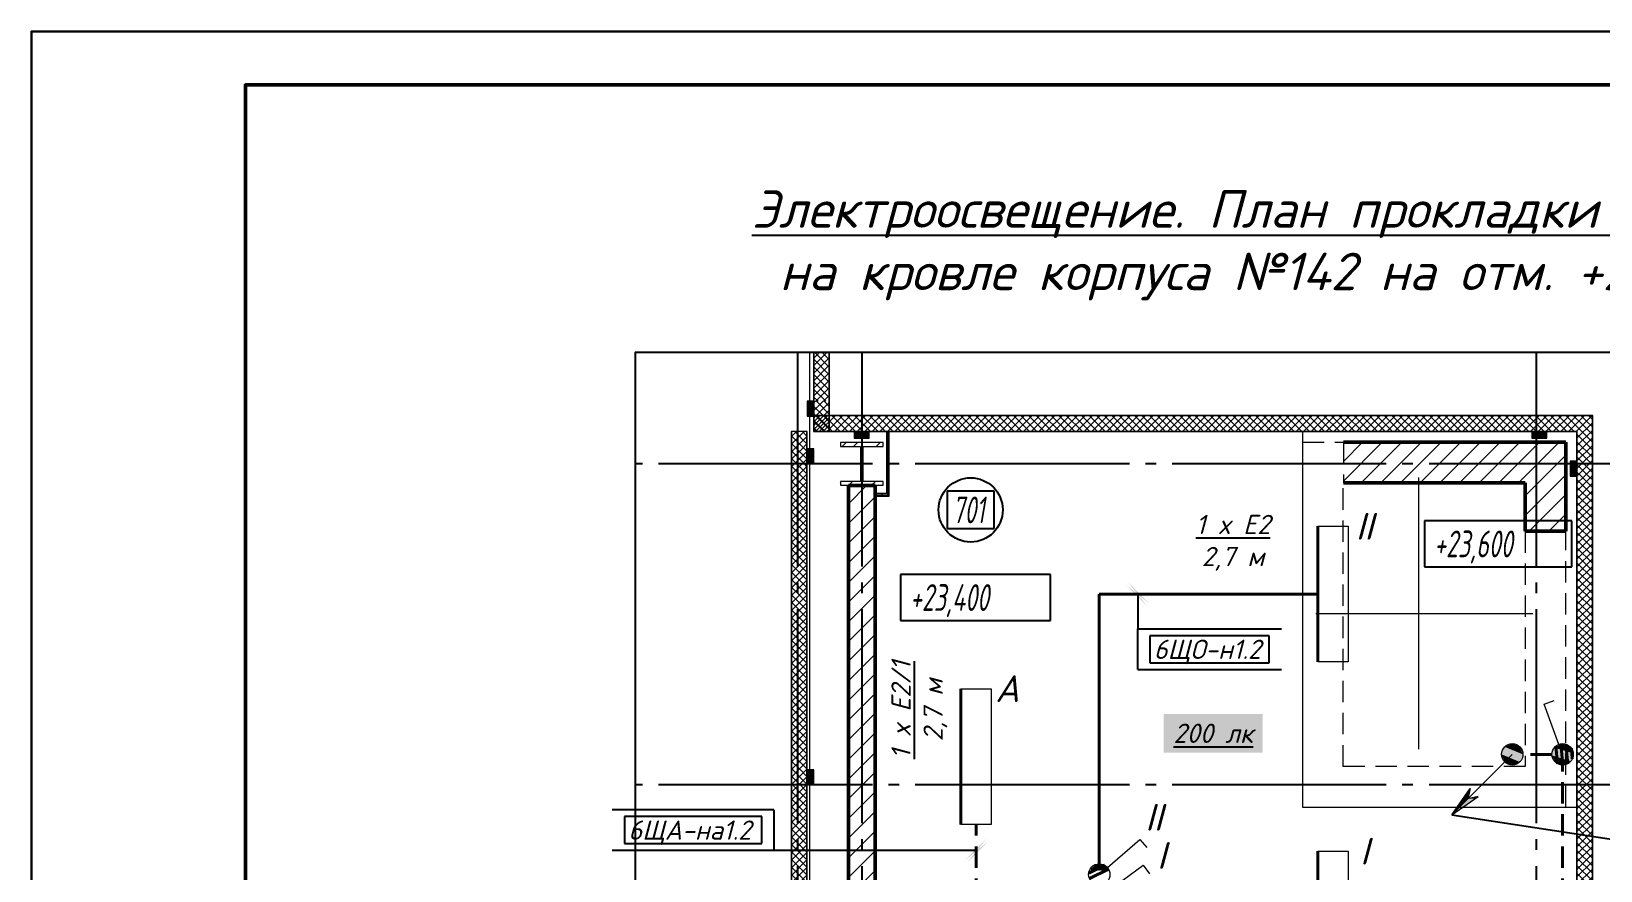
# Model space of a CAD drawing. Header units: millimetres. Extents: x 0 to 622, y 0 to 297.
# Drawn here: x 0 to 146.6, y 218.6 to 297 of the extents above; entities that cross this region are included whole.
import ezdxf

# ---------------------------------------------------------------- set-up
doc = ezdxf.new("R2010")
doc.units = ezdxf.units.MM
for name, pattern in [('JIS_02_2.0', [3, 2, -1]), ('ГОСТ 2.303 5', [24, 20, -1.5, 1, -1.5]), ('СПКБ-0000-000-АР#007$0$Achse', [2300, 0, -800, 1500, 0]), ('СПКБ-0000-000-АР#007$0$Ashe', [300, 200, -100])]:
    doc.linetypes.add(name, pattern=pattern)
for name, color, linetype in [('Viewport1ForCustomObjects_0', 7, 'Continuous'), ('Viewport2ForCustomObjects_0', 7, 'Continuous'), ('Номер помещения', 7, 'Continuous'), ('Рамка', 7, 'Continuous'), ('СПКБ-0000-000-АР#007$0$Колонны новые', 7, 'Continuous'), ('СПКБ-0000-000-АР#007$0$Стены', 7, 'Continuous'), ('СПКБ-0000-000-АР#007$0$Фахверк', 7, 'Continuous'), ('Строительные оси', 7, 'Continuous'), ('ЭО_АВАРИЙНОЕ ОСВЕЩЕНИЕ', 7, 'Continuous'), ('ЭО_РАБОЧЕЕ ОСВЕЩЕНИЕ', 7, 'Continuous'), ('ЭС', 7, 'Continuous')]:
    doc.layers.add(name, color=color, linetype=linetype)
for name, color, linetype, lineweight, true_color in [('СПКБ-0000-000-АР#007$0$0_Ном._пера__68', 7, 'Continuous', 20, 0xfd4435), ('СПКБ-0000-000-АР#007$0$Колонны новые_Ном._пера__108', 7, 'Continuous', 13, 0xfd8379), ('СПКБ-0000-000-АР#007$0$Линии_Ном._пера__58', 7, 'Continuous', 50, 0xdf0000), ('СПКБ-0000-000-АР#007$0$Стены_Ном._пера__58', 7, 'Continuous', 50, 0xdf0000), ('СПКБ-0000-000-АР#007$0$Стены_Ном._пера__68', 7, 'Continuous', 20, 0xfd4435), ('СПКБ-0000-000-АР#007$0$Фахверк_Ном._пера__102', 7, 'Continuous', 13, 0xcccccc)]:
    doc.layers.add(name, color=color, linetype=linetype, lineweight=lineweight, true_color=true_color)
for name, color, linetype, lineweight in [('СПКБ-0000-000-АР#007$0$Колонны новые_Ном._пера__20', 1, 'Continuous', 20), ('СПКБ-0000-000-АР#007$0$Лифты_Ном._пера__120', 7, 'Continuous', 13), ('СПКБ-0000-000-АР#007$0$Перекрытие_Ном._пера__1', 7, 'Continuous', 13), ('СПКБ-0000-000-АР#007$0$Стены_Ном._пера__1', 7, 'Continuous', 13), ('СПКБ-0000-000-АР#007$0$Стены_Ном._пера__20', 1, 'Continuous', 20), ('СПКБ-0000-000-АР#007$0$Фахверк_Ном._пера__1', 7, 'Continuous', 13)]:
    doc.layers.add(name, color=color, linetype=linetype, lineweight=lineweight)
doc.styles.add('1.8', font='isocpeui.ttf', dxfattribs={"height": 1.8})
doc.styles.add('2.5', font='isocpeui.ttf')
doc.styles.add('3.5', font='isocpeui.ttf', dxfattribs={"height": 3.5})
doc.styles.add('CustomTextStyle132', font='isocpeui.ttf', dxfattribs={"width": 0.987755, "height": 1.8})
doc.styles.add('CustomTextStyle144', font='isocpeui.ttf', dxfattribs={"width": 0.987755, "height": 1.8})
doc.styles.add('CustomTextStyle3', font='isocpeui.ttf', dxfattribs={"width": 0.637778, "height": 2.5})
doc.styles.add('CustomTextStyle6', font='isocpeui.ttf', dxfattribs={"width": 0.651774, "height": 2.5})
doc.styles.add('CustomTextStyle7', font='isocpeui.ttf', dxfattribs={"width": 0.651774, "height": 2.5})
pattern_1 = [(45, (0, 0), (-35.35534, 35.35534), []), (135, (0, 0), (35.35534, 35.35534), [])]
pattern_2 = [(45, (-147.30535, -33.1074), (-0.3535534, 0.3535534), []), (135, (-147.30535, -33.1074), (0.3535534, 0.3535534), [])]
pattern_3 = [(45, (0, 0), (-91.9239, 91.9239), [])]
pattern_4 = [(0, (0, 0), (0, 173.2051), [0, -100]), (0, (50, 86.6), (0, 173.2051), [0, -100])]

# ---------------------------------------------------------------- blocks, each defined once
blk = doc.blocks.new('СПКБ-0000-000-АР#007$0$Стена_3', base_point=(25023, 19188))
at = {"layer": 'СПКБ-0000-000-АР#007$0$Стены_Ном._пера__68', "linetype": 'Continuous', "lineweight": 20, "true_color": 0xfd4435}
for points in [[(25173, 19338), (17893, 19338), (17893, 19335), (25170, 19335)], [(17893, 19188), (25023, 19188), (25026, 19191), (17893, 19191)]]:
    blk.add_hatch(color=20, dxfattribs=at).paths.add_polyline_path(points)
h = blk.add_hatch(dxfattribs=at)
h.set_pattern_fill('СЕТКА_5X5_ДИАГОНАЛЬНАЯ', color=20, style=0, pattern_type=2)
h.set_pattern_definition(pattern_1)
h.paths.add_polyline_path([(17893, 19191), (25026, 19191), (25170, 19335), (17893, 19335)])
at = {"layer": 'СПКБ-0000-000-АР#007$0$Стены_Ном._пера__68', "color": 20, "linetype": 'Continuous', "lineweight": 20, "true_color": 0xfd4435}
for p, q in [((25170, 19335), (17893, 19335)), ((17893, 19191), (25026, 19191))]:
    blk.add_line(p, q, dxfattribs=at)
at = {"layer": 'СПКБ-0000-000-АР#007$0$Стены_Ном._пера__68', "color": 20, "linetype": 'Continuous', "lineweight": 20, "true_color": 0xfd4435, "flags": 128}
for points in [[(25173, 19338), (17893, 19338)], [(17893, 19338), (17893, 19188)], [(17893, 19188), (25023, 19188)]]:
    blk.add_lwpolyline(points, dxfattribs=at)
blk = doc.blocks.new('СПКБ-0000-000-АР#007$0$Стена_5', base_point=(25023, 3584))
at = {"layer": 'СПКБ-0000-000-АР#007$0$Стены_Ном._пера__68', "linetype": 'Continuous', "lineweight": 20, "true_color": 0xfd4435}
h = blk.add_hatch(dxfattribs=at)
h.set_pattern_fill('СЕТКА_5X5_ДИАГОНАЛЬНАЯ', color=20, style=0, pattern_type=2)
h.set_pattern_definition(pattern_1)
h.paths.add_polyline_path([(25026, 19191), (25026, 18911), (25170, 18911), (25170, 19335)])
for points in [[(25173, 18911), (25173, 19338), (25170, 19335), (25170, 18911)], [(25023, 19188), (25023, 18911), (25026, 18911), (25026, 19191)], [(25026, 18911), (25023, 18911), (25023, 18771), (25026, 18771)], [(25023, 18771), (25023, 12956), (25026, 12956), (25026, 18771)], [(25173, 18771), (25173, 18911), (25170, 18911), (25170, 18771)], [(25173, 12956), (25173, 18771), (25170, 18771), (25170, 12956)]]:
    blk.add_hatch(color=20, dxfattribs=at).paths.add_polyline_path(points)
h = blk.add_hatch(dxfattribs=at)
h.set_pattern_fill('СЕТКА_5X5_ДИАГОНАЛЬНАЯ', color=20, style=0, pattern_type=2)
h.set_pattern_definition(pattern_1)
h.paths.add_polyline_path([(25170, 18771), (25170, 18911), (25026, 18911), (25026, 18771)])
h = blk.add_hatch(dxfattribs=at)
h.set_pattern_fill('СЕТКА_5X5_ДИАГОНАЛЬНАЯ', color=20, style=0, pattern_type=2)
h.set_pattern_definition(pattern_1)
h.paths.add_polyline_path([(25026, 18771), (25026, 12956), (25170, 12956), (25170, 18771)])
at = {"layer": 'СПКБ-0000-000-АР#007$0$Стены_Ном._пера__68', "color": 20, "linetype": 'Continuous', "lineweight": 20, "true_color": 0xfd4435}
for p, q in [((25170, 18911), (25170, 19335)), ((25026, 19191), (25026, 18911)), ((25026, 18911), (25026, 18771)), ((25026, 18771), (25026, 12956)), ((25170, 18771), (25170, 18911)), ((25170, 12956), (25170, 18771))]:
    blk.add_line(p, q, dxfattribs=at)
at = {"layer": 'СПКБ-0000-000-АР#007$0$Стены_Ном._пера__68', "color": 20, "linetype": 'Continuous', "lineweight": 20, "true_color": 0xfd4435, "flags": 128}
for points in [[(25173, 12136), (25173, 19338)], [(25023, 19188), (25023, 18911)], [(25023, 18771), (25023, 12956)]]:
    blk.add_lwpolyline(points, dxfattribs=at)
blk = doc.blocks.new('СПКБ-0000-000-АР#007$0$Стена_7', base_point=(17684, 3584))
at = {"layer": 'СПКБ-0000-000-АР#007$0$Стены_Ном._пера__68', "linetype": 'Continuous', "lineweight": 20, "true_color": 0xfd4435}
for points in [[(17684, 19188), (17684, 19025), (17687, 19025), (17687, 19188)], [(17834, 19025), (17834, 19188), (17831, 19188), (17831, 19025)], [(17684, 19025), (17684, 18885), (17687, 18885), (17687, 19025)], [(17834, 18885), (17834, 19025), (17831, 19025), (17831, 18885)], [(17684, 18885), (17684, 16025), (17687, 16025), (17687, 18885)], [(17834, 16025), (17834, 18885), (17831, 18885), (17831, 16025)], [(17684, 16025), (17684, 15885), (17687, 15885), (17687, 16025)], [(17834, 15885), (17834, 16025), (17831, 16025), (17831, 15885)], [(17684, 15885), (17684, 12475), (17687, 12475), (17687, 15885)], [(17834, 12475), (17834, 15885), (17831, 15885), (17831, 12475)]]:
    blk.add_hatch(color=20, dxfattribs=at).paths.add_polyline_path(points)
h = blk.add_hatch(dxfattribs=at)
h.set_pattern_fill('СЕТКА_5X5_ДИАГОНАЛЬНАЯ', color=20, style=0, pattern_type=2)
h.set_pattern_definition(pattern_1)
h.paths.add_polyline_path([(17687, 19188), (17687, 19025), (17831, 19025), (17831, 19188)])
h = blk.add_hatch(dxfattribs=at)
h.set_pattern_fill('СЕТКА_5X5_ДИАГОНАЛЬНАЯ', color=20, style=0, pattern_type=2)
h.set_pattern_definition(pattern_1)
h.paths.add_polyline_path([(17831, 18885), (17831, 19025), (17687, 19025), (17687, 18885)])
h = blk.add_hatch(dxfattribs=at)
h.set_pattern_fill('СЕТКА_5X5_ДИАГОНАЛЬНАЯ', color=20, style=0, pattern_type=2)
h.set_pattern_definition(pattern_1)
h.paths.add_polyline_path([(17687, 18885), (17687, 16025), (17831, 16025), (17831, 18885)])
h = blk.add_hatch(dxfattribs=at)
h.set_pattern_fill('СЕТКА_5X5_ДИАГОНАЛЬНАЯ', color=20, style=0, pattern_type=2)
h.set_pattern_definition(pattern_1)
h.paths.add_polyline_path([(17831, 15885), (17831, 16025), (17687, 16025), (17687, 15885)])
h = blk.add_hatch(dxfattribs=at)
h.set_pattern_fill('СЕТКА_5X5_ДИАГОНАЛЬНАЯ', color=20, style=0, pattern_type=2)
h.set_pattern_definition(pattern_1)
h.paths.add_polyline_path([(17687, 15885), (17687, 12475), (17831, 12475), (17831, 15885)])
at = {"layer": 'СПКБ-0000-000-АР#007$0$Стены_Ном._пера__68', "color": 20, "linetype": 'Continuous', "lineweight": 20, "true_color": 0xfd4435}
for p, q in [((17687, 19188), (17687, 19025)), ((17831, 19025), (17831, 19188)), ((17687, 19025), (17687, 18885)), ((17831, 19025), (17831, 18885)), ((17831, 18885), (17831, 19025)), ((17687, 18885), (17687, 16025)), ((17831, 16025), (17831, 18885)), ((17687, 16025), (17687, 15885)), ((17831, 16025), (17831, 15885)), ((17831, 15885), (17831, 16025)), ((17687, 15885), (17687, 12475)), ((17831, 12475), (17831, 15885))]:
    blk.add_line(p, q, dxfattribs=at)
at = {"layer": 'СПКБ-0000-000-АР#007$0$Стены_Ном._пера__68', "color": 20, "linetype": 'Continuous', "lineweight": 20, "true_color": 0xfd4435, "flags": 128}
for points in [[(17834, 19188), (17684, 19188)], [(17684, 19188), (17684, 12335)], [(17834, 19025), (17834, 19188)], [(17834, 16025), (17834, 18885)], [(17834, 12475), (17834, 15885)]]:
    blk.add_lwpolyline(points, dxfattribs=at)
blk = doc.blocks.new('СПКБ-0000-000-АР#007$0$Стена_13', base_point=(24543, 18708))
at = {"layer": 'СПКБ-0000-000-АР#007$0$Стены_Ном._пера__20', "linetype": 'Continuous', "lineweight": 20}
h = blk.add_hatch(dxfattribs=at)
h.set_pattern_fill('КИРПИЧ_ОБЫКНОВЕННЫЙ', color=1, style=0, pattern_type=2)
h.set_pattern_definition(pattern_3)
h.paths.add_polyline_path([(22843, 18708), (24543, 18708), (24923, 19088), (22843, 19088)])
at = {"layer": 'СПКБ-0000-000-АР#007$0$Стены_Ном._пера__20', "color": 1, "linetype": 'СПКБ-0000-000-АР#007$0$Ashe', "lineweight": 20}
blk.add_line((22843, 19088), (22843, 18708), dxfattribs=at)
at = {"layer": 'СПКБ-0000-000-АР#007$0$Стены_Ном._пера__20', "color": 1, "linetype": 'СПКБ-0000-000-АР#007$0$Ashe', "lineweight": 20, "flags": 128}
blk.add_lwpolyline([(22463, 19088), (22843, 19088)], dxfattribs=at)
at = {"layer": 'СПКБ-0000-000-АР#007$0$Стены_Ном._пера__58', "color": 12, "linetype": 'Continuous', "lineweight": 50, "true_color": 0xdf0000, "flags": 128}
for points in [[(24923, 19088), (22843, 19088)], [(22843, 18708), (24543, 18708)]]:
    blk.add_lwpolyline(points, dxfattribs=at)
blk = doc.blocks.new('СПКБ-0000-000-АР#007$0$Стена_14', base_point=(22843, 18708))
at = {"layer": 'СПКБ-0000-000-АР#007$0$Стены_Ном._пера__20', "color": 1, "linetype": 'СПКБ-0000-000-АР#007$0$Ashe', "lineweight": 20, "flags": 128}
for points in [[(22463, 19088), (22463, 15678)], [(22843, 16058), (22843, 18708)]]:
    blk.add_lwpolyline(points, dxfattribs=at)
blk = doc.blocks.new('СПКБ-0000-000-АР#007$0$Стена_15', base_point=(22843, 16058))
at = {"layer": 'СПКБ-0000-000-АР#007$0$Стены_Ном._пера__20', "color": 1, "linetype": 'СПКБ-0000-000-АР#007$0$Ashe', "lineweight": 20, "flags": 128}
for points in [[(24543, 16058), (22843, 16058)], [(22463, 15678), (24923, 15678)]]:
    blk.add_lwpolyline(points, dxfattribs=at)
blk = doc.blocks.new('СПКБ-0000-000-АР#007$0$Стена_16', base_point=(24543, 16058))
at = {"layer": 'СПКБ-0000-000-АР#007$0$Стены_Ном._пера__20', "color": 1, "linetype": 'СПКБ-0000-000-АР#007$0$Ashe', "lineweight": 20, "flags": 128}
for points in [[(24543, 18256), (24543, 16058)], [(24923, 15678), (24923, 18256)]]:
    blk.add_lwpolyline(points, dxfattribs=at)
blk = doc.blocks.new('СПКБ-0000-000-АР#007$0$Стена_17', base_point=(18343, 18682))
at = {"layer": 'СПКБ-0000-000-АР#007$0$Стены_Ном._пера__20', "linetype": 'Continuous', "lineweight": 20}
h = blk.add_hatch(dxfattribs=at)
h.set_pattern_fill('КИРПИЧ_ОБЫКНОВЕННЫЙ', color=1, style=0, pattern_type=2)
h.set_pattern_definition(pattern_3)
h.paths.add_polyline_path([(18218, 12335), (18468, 12335), (18468, 18682), (18218, 18682)])
at = {"layer": 'СПКБ-0000-000-АР#007$0$Стены_Ном._пера__58', "color": 12, "linetype": 'Continuous', "lineweight": 50, "true_color": 0xdf0000, "flags": 128}
for points in [[(18218, 18682), (18218, 12335)], [(18468, 18682), (18218, 18682)], [(18468, 12335), (18468, 18682)]]:
    blk.add_lwpolyline(points, dxfattribs=at)
blk = doc.blocks.new('СПКБ-0000-000-АР#007$0$Стена_26', base_point=(24543, 18256))
at = {"layer": 'СПКБ-0000-000-АР#007$0$Стены_Ном._пера__20', "linetype": 'Continuous', "lineweight": 20}
h = blk.add_hatch(dxfattribs=at)
h.set_pattern_fill('КИРПИЧ_ОБЫКНОВЕННЫЙ', color=1, style=0, pattern_type=2)
h.set_pattern_definition(pattern_3)
h.paths.add_polyline_path([(24923, 18256), (24923, 19088), (24543, 18708), (24543, 18256)])
at = {"layer": 'СПКБ-0000-000-АР#007$0$Стены_Ном._пера__58', "color": 12, "linetype": 'Continuous', "lineweight": 50, "true_color": 0xdf0000, "flags": 128}
for points in [[(24923, 18256), (24923, 19088)], [(24543, 18708), (24543, 18256)]]:
    blk.add_lwpolyline(points, dxfattribs=at)
blk = doc.blocks.new('СПКБ-0000-000-АР#007$0$Стена_28', base_point=(18500, 19192))
at = {"layer": 'СПКБ-0000-000-АР#007$0$Стены_Ном._пера__20', "linetype": 'Continuous', "lineweight": 20}
h = blk.add_hatch(dxfattribs=at)
h.set_pattern_fill('ШТУКАТУРКА', color=1, style=0, pattern_type=2)
h.set_pattern_definition(pattern_4)
h.paths.add_polyline_path([(18575, 19192), (18575, 18609), (18588, 18596), (18588, 19192)])
h = blk.add_hatch(dxfattribs=at)
h.set_pattern_fill('ШТУКАТУРКА', color=1, style=0, pattern_type=2)
h.set_pattern_definition(pattern_4)
h.paths.add_polyline_path([(18600, 18584), (18600, 19192), (18588, 19192), (18588, 18596)])
at = {"layer": 'СПКБ-0000-000-АР#007$0$Стены_Ном._пера__1', "color": 7, "linetype": 'СПКБ-0000-000-АР#007$0$Achse', "lineweight": 13, "flags": 128}
blk.add_lwpolyline([(18500, 19192), (18500, 18684)], dxfattribs=at)
at = {"layer": 'СПКБ-0000-000-АР#007$0$Стены_Ном._пера__1', "color": 7, "linetype": 'Continuous', "lineweight": 13, "flags": 128}
blk.add_lwpolyline([(18500, 19192), (18575, 19192)], dxfattribs=at)
at = {"layer": 'СПКБ-0000-000-АР#007$0$Стены_Ном._пера__20', "color": 1, "linetype": 'Continuous', "lineweight": 20, "flags": 128}
for points in [[(18575, 19192), (18588, 19192)], [(18588, 19192), (18600, 19192)], [(18600, 18584), (18600, 19192)]]:
    blk.add_lwpolyline(points, dxfattribs=at)
at = {"layer": 'СПКБ-0000-000-АР#007$0$Стены_Ном._пера__68', "color": 20, "linetype": 'Continuous', "lineweight": 20, "true_color": 0xfd4435}
for p, q in [((18575, 19192), (18575, 18609)), ((18588, 18596), (18588, 19192))]:
    blk.add_line(p, q, dxfattribs=at)
blk = doc.blocks.new('СПКБ-0000-000-АР#007$0$Стена_29', base_point=(18468, 18684))
at = {"layer": 'СПКБ-0000-000-АР#007$0$Стены_Ном._пера__20', "linetype": 'Continuous', "lineweight": 20}
h = blk.add_hatch(dxfattribs=at)
h.set_pattern_fill('ШТУКАТУРКА', color=1, style=0, pattern_type=2)
h.set_pattern_definition(pattern_4)
h.paths.add_polyline_path([(18575, 18609), (18468, 18609), (18468, 18596), (18588, 18596)])
h = blk.add_hatch(dxfattribs=at)
h.set_pattern_fill('ШТУКАТУРКА', color=1, style=0, pattern_type=2)
h.set_pattern_definition(pattern_4)
h.paths.add_polyline_path([(18468, 18584), (18600, 18584), (18588, 18596), (18468, 18596)])
at = {"layer": 'СПКБ-0000-000-АР#007$0$Стены_Ном._пера__1', "color": 7, "linetype": 'СПКБ-0000-000-АР#007$0$Achse', "lineweight": 13, "flags": 128}
blk.add_lwpolyline([(18500, 18684), (18468, 18684)], dxfattribs=at)
at = {"layer": 'СПКБ-0000-000-АР#007$0$Стены_Ном._пера__1', "color": 7, "linetype": 'Continuous', "lineweight": 13, "flags": 128}
blk.add_lwpolyline([(18468, 18684), (18468, 18609)], dxfattribs=at)
at = {"layer": 'СПКБ-0000-000-АР#007$0$Стены_Ном._пера__20', "color": 1, "linetype": 'Continuous', "lineweight": 20, "flags": 128}
for points in [[(18468, 18609), (18468, 18596)], [(18468, 18596), (18468, 18584)], [(18468, 18584), (18600, 18584)]]:
    blk.add_lwpolyline(points, dxfattribs=at)
at = {"layer": 'СПКБ-0000-000-АР#007$0$Стены_Ном._пера__68', "color": 20, "linetype": 'Continuous', "lineweight": 20, "true_color": 0xfd4435}
for p, q in [((18575, 18609), (18468, 18609)), ((18468, 18596), (18588, 18596))]:
    blk.add_line(p, q, dxfattribs=at)
blk = doc.blocks.new('СПКБ-0000-000-АР#007$0$Колонна_1', base_point=(18343, 18886))
at = {"layer": 'СПКБ-0000-000-АР#007$0$Колонны новые_Ном._пера__108', "linetype": 'Continuous', "lineweight": 13, "true_color": 0xfd8379}
h = blk.add_hatch(dxfattribs=at)
h.set_pattern_fill('СТАЛЬ', color=11, style=0, pattern_type=2)
h.set_pattern_definition([(45, (0, 0), (-159.099, 159.099), []), (45, (-53.03, 53.03), (-159.099, 159.099), [])])
h.paths.add_polyline_path([(18143, 18686), (18543, 18686), (18543, 18722), (18355, 18722), (18355, 19049), (18543, 19049), (18543, 19086), (18143, 19086), (18143, 19049), (18331, 19049), (18331, 18722), (18143, 18722)])
at = {"layer": 'СПКБ-0000-000-АР#007$0$Колонны новые_Ном._пера__20', "color": 1, "linetype": 'Continuous', "lineweight": 20}
for p, q in [((18543, 19086), (18143, 19086)), ((18143, 19086), (18143, 19049)), ((18543, 19049), (18543, 19086)), ((18143, 19049), (18331, 19049)), ((18331, 19049), (18331, 18722)), ((18355, 18722), (18355, 19049)), ((18355, 19049), (18543, 19049)), ((18331, 18722), (18143, 18722)), ((18143, 18722), (18143, 18686)), ((18143, 18686), (18543, 18686)), ((18543, 18722), (18355, 18722)), ((18543, 18686), (18543, 18722))]:
    blk.add_line(p, q, dxfattribs=at)
blk = doc.blocks.new('СПКБ-0000-000-АР#007$0$Колонна_22', base_point=(24993, 18841))
at = {"layer": 'СПКБ-0000-000-АР#007$0$Фахверк_Ном._пера__102', "linetype": 'Continuous', "lineweight": 13, "true_color": 0xcccccc}
blk.add_hatch(color=254, dxfattribs=at).paths.add_polyline_path([(25023, 18771), (25023, 18911), (24963, 18911), (24963, 18771)])
at = {"layer": 'СПКБ-0000-000-АР#007$0$Фахверк_Ном._пера__1', "color": 7, "linetype": 'Continuous', "lineweight": 13, "flags": 128}
blk.add_lwpolyline([(25023, 18771), (25023, 18911), (24963, 18911), (24963, 18771)], close=True, dxfattribs=at)
blk = doc.blocks.new('СПКБ-0000-000-АР#007$0$Колонна_23', base_point=(24673, 19158))
at = {"layer": 'СПКБ-0000-000-АР#007$0$Фахверк_Ном._пера__102', "linetype": 'Continuous', "lineweight": 13, "true_color": 0xcccccc}
blk.add_hatch(color=254, dxfattribs=at).paths.add_polyline_path([(24743, 19188), (24603, 19188), (24603, 19128), (24743, 19128)])
at = {"layer": 'СПКБ-0000-000-АР#007$0$Фахверк_Ном._пера__1', "color": 7, "linetype": 'Continuous', "lineweight": 13, "flags": 128}
blk.add_lwpolyline([(24743, 19188), (24603, 19188), (24603, 19128), (24743, 19128)], close=True, dxfattribs=at)
blk = doc.blocks.new('СПКБ-0000-000-АР#007$0$Колонна_24', base_point=(18343, 19158))
at = {"layer": 'СПКБ-0000-000-АР#007$0$Фахверк_Ном._пера__102', "linetype": 'Continuous', "lineweight": 13, "true_color": 0xcccccc}
blk.add_hatch(color=254, dxfattribs=at).paths.add_polyline_path([(18413, 19188), (18273, 19188), (18273, 19128), (18413, 19128)])
at = {"layer": 'СПКБ-0000-000-АР#007$0$Фахверк_Ном._пера__1', "color": 7, "linetype": 'Continuous', "lineweight": 13, "flags": 128}
blk.add_lwpolyline([(18413, 19188), (18273, 19188), (18273, 19128), (18413, 19128)], close=True, dxfattribs=at)
blk = doc.blocks.new('СПКБ-0000-000-АР#007$0$Колонна_25', base_point=(17863, 19401))
at = {"layer": 'СПКБ-0000-000-АР#007$0$Фахверк_Ном._пера__102', "linetype": 'Continuous', "lineweight": 13, "true_color": 0xcccccc}
blk.add_hatch(color=254, dxfattribs=at).paths.add_polyline_path([(17893, 19331), (17893, 19471), (17833, 19471), (17833, 19331)])
at = {"layer": 'СПКБ-0000-000-АР#007$0$Фахверк_Ном._пера__1', "color": 7, "linetype": 'Continuous', "lineweight": 13, "flags": 128}
blk.add_lwpolyline([(17893, 19331), (17893, 19471), (17833, 19471), (17833, 19331)], close=True, dxfattribs=at)
blk = doc.blocks.new('СПКБ-0000-000-АР#007$0$Колонна_47', base_point=(17864, 15955))
at = {"layer": 'СПКБ-0000-000-АР#007$0$Фахверк_Ном._пера__102', "linetype": 'Continuous', "lineweight": 13, "true_color": 0xcccccc}
blk.add_hatch(color=254, dxfattribs=at).paths.add_polyline_path([(17894, 15885), (17894, 16025), (17834, 16025), (17834, 15885)])
at = {"layer": 'СПКБ-0000-000-АР#007$0$Фахверк_Ном._пера__1', "color": 7, "linetype": 'Continuous', "lineweight": 13, "flags": 128}
blk.add_lwpolyline([(17894, 15885), (17894, 16025), (17834, 16025), (17834, 15885)], close=True, dxfattribs=at)
blk = doc.blocks.new('СПКБ-0000-000-АР#007$0$Колонна_48', base_point=(17864, 18955))
at = {"layer": 'СПКБ-0000-000-АР#007$0$Фахверк_Ном._пера__102', "linetype": 'Continuous', "lineweight": 13, "true_color": 0xcccccc}
blk.add_hatch(color=254, dxfattribs=at).paths.add_polyline_path([(17894, 18885), (17894, 19025), (17834, 19025), (17834, 18885)])
at = {"layer": 'СПКБ-0000-000-АР#007$0$Фахверк_Ном._пера__1', "color": 7, "linetype": 'Continuous', "lineweight": 13, "flags": 128}
blk.add_lwpolyline([(17894, 18885), (17894, 19025), (17834, 19025), (17834, 18885)], close=True, dxfattribs=at)
blk = doc.blocks.new('*E278')
at = {"layer": 'СПКБ-0000-000-АР#007$0$Стены_Ном._пера__68', "linetype": 'Continuous', "lineweight": 20, "true_color": 0xfd4435}
for points in [[(31.651, 161.6), (31.626, 161.6), (31.626, 160.2), (31.651, 160.2)], [(33.121, 160.2), (33.121, 161.6), (33.091, 161.6), (33.091, 160.2)], [(31.621, 160.2), (31.621, 158.772), (31.651, 158.772), (31.651, 160.2)], [(33.121, 158.772), (33.121, 160.2), (33.091, 160.2), (33.091, 158.772)]]:
    blk.add_hatch(color=20, dxfattribs=at).paths.add_polyline_path(points)
h = blk.add_hatch(dxfattribs=at)
h.set_pattern_fill('СЕТКА_5X5_ДИАГОНАЛЬНАЯ', color=20, scale=0.01, style=0, pattern_type=2)
h.set_pattern_definition(pattern_2)
h.paths.add_polyline_path([(33.091, 160.2), (33.091, 161.6), (31.651, 161.6), (31.651, 160.2)])
h = blk.add_hatch(dxfattribs=at)
h.set_pattern_fill('СЕТКА_5X5_ДИАГОНАЛЬНАЯ', color=20, scale=0.01, style=0, pattern_type=2)
h.set_pattern_definition(pattern_2)
h.paths.add_polyline_path([(31.651, 160.2), (31.651, 158.772), (33.091, 158.772), (33.091, 160.2)])
at = {"layer": 'СПКБ-0000-000-АР#007$0$0_Ном._пера__68', "color": 20, "linetype": 'Continuous', "lineweight": 20, "true_color": 0xfd4435}
for p, q in [((77.311, 158.771), (77.311, 123.672)), ((77.311, 123.672), (102.922, 123.672))]:
    blk.add_line(p, q, dxfattribs=at)
at = {"layer": 'СПКБ-0000-000-АР#007$0$Линии_Ном._пера__58', "color": 12, "linetype": 'Continuous', "lineweight": 50, "true_color": 0xdf0000}
blk.add_line((98.122, 149.45), (101.922, 149.45), dxfattribs=at)
at = {"layer": 'СПКБ-0000-000-АР#007$0$Лифты_Ном._пера__120', "color": 7, "linetype": 'СПКБ-0000-000-АР#007$0$Ashe', "lineweight": 13}
for p, q in [((88.133, 154.477), (88.133, 129.077)), ((78.56, 141.777), (98.833, 141.777))]:
    blk.add_line(p, q, dxfattribs=at)
at = {"layer": 'СПКБ-0000-000-АР#007$0$Перекрытие_Ном._пера__1', "color": 7, "linetype": 'Continuous', "lineweight": 13, "flags": 128}
blk.add_lwpolyline([(31.241, 166.164), (31.241, 0.75)], dxfattribs=at)
at = {"layer": 'СПКБ-0000-000-АР#007$0$Стены_Ном._пера__68', "color": 20, "linetype": 'Continuous', "lineweight": 20, "true_color": 0xfd4435}
for p, q in [((31.651, 165.648), (32.167, 166.164)), ((31.651, 164.941), (32.874, 166.164)), ((31.651, 166.164), (31.651, 161.6)), ((33.091, 164.798), (31.725, 166.164)), ((33.091, 165.505), (32.432, 166.164)), ((33.091, 161.6), (33.091, 166.164)), ((31.651, 164.234), (33.091, 165.674)), ((33.091, 164.091), (31.651, 165.531)), ((31.651, 163.527), (33.091, 164.967)), ((33.091, 163.384), (31.651, 164.824)), ((31.651, 162.82), (33.091, 164.26)), ((33.091, 162.677), (31.651, 164.117)), ((31.651, 162.113), (33.091, 163.553)), ((33.091, 161.97), (31.651, 163.41)), ((31.846, 161.6), (33.091, 162.846)), ((32.754, 161.6), (31.651, 162.702)), ((32.047, 161.6), (31.651, 161.995)), ((31.651, 161.6), (31.651, 160.2)), ((32.553, 161.6), (33.091, 162.139)), ((33.091, 160.2), (33.091, 161.6)), ((31.651, 160.2), (31.651, 158.772)), ((33.091, 158.772), (33.091, 160.2))]:
    blk.add_line(p, q, dxfattribs=at)
at = {"layer": 'СПКБ-0000-000-АР#007$0$Стены_Ном._пера__68', "color": 20, "linetype": 'Continuous', "lineweight": 20, "true_color": 0xfd4435, "flags": 128}
for points in [[(31.621, 166.164), (31.621, 161.6)], [(33.121, 158.772), (33.121, 166.164)], [(31.621, 160.2), (31.621, 158.772)], [(31.621, 158.772), (33.121, 158.772)]]:
    blk.add_lwpolyline(points, dxfattribs=at)
at = {"layer": 'СПКБ-0000-000-АР#007$0$Стены_Ном._пера__68', "color": 20, "linetype": 'Continuous', "lineweight": 20, "true_color": 0xfd4435}
for points in [[(31.621, 166.164), (31.649, 166.164), (31.621, 161.6), (31.651, 161.6)], [(31.649, 166.164), (31.651, 166.164), (31.649, 166.164), (31.651, 161.6)], [(33.091, 166.164), (33.119, 166.164), (33.091, 161.6), (33.121, 161.6)], [(33.119, 166.164), (33.121, 166.164), (33.119, 166.164), (33.121, 161.6)]]:
    blk.add_solid(points, dxfattribs=at)
at = {"layer": 'СПКБ-0000-000-АР#007$0$Колонны новые', "color": 1, "lineweight": 20, "xscale": 0.01, "yscale": 0.01, "zscale": 0.01}
blk.add_blockref('СПКБ-0000-000-АР#007$0$Колонна_1', (36.126, 155.75), dxfattribs=at)
at = {"layer": 'СПКБ-0000-000-АР#007$0$Стены', "color": 20, "lineweight": 20, "true_color": 0xfd4435, "xscale": 0.01, "yscale": 0.01, "zscale": 0.01}
for name, p in [('СПКБ-0000-000-АР#007$0$Стена_3', (102.922, 158.772)), ('СПКБ-0000-000-АР#007$0$Стена_5', (102.922, 2.733)), ('СПКБ-0000-000-АР#007$0$Стена_7', (29.531, 2.733))]:
    blk.add_blockref(name, p, dxfattribs=at)
at = {"layer": 'СПКБ-0000-000-АР#007$0$Стены', "color": 12, "lineweight": 50, "true_color": 0xdf0000, "xscale": 0.01, "yscale": 0.01, "zscale": 0.01}
for name, p in [('СПКБ-0000-000-АР#007$0$Стена_28', (37.693, 158.817)), ('СПКБ-0000-000-АР#007$0$Стена_13', (98.122, 153.972)), ('СПКБ-0000-000-АР#007$0$Стена_14', (81.121, 153.972)), ('СПКБ-0000-000-АР#007$0$Стена_26', (98.122, 149.45)), ('СПКБ-0000-000-АР#007$0$Стена_17', (36.126, 153.716)), ('СПКБ-0000-000-АР#007$0$Стена_29', (37.376, 153.729)), ('СПКБ-0000-000-АР#007$0$Стена_16', (98.122, 127.472)), ('СПКБ-0000-000-АР#007$0$Стена_15', (81.121, 127.472))]:
    blk.add_blockref(name, p, dxfattribs=at)
at = {"layer": 'СПКБ-0000-000-АР#007$0$Фахверк', "color": 7, "lineweight": 13, "xscale": 0.01, "yscale": 0.01, "zscale": 0.01}
for name, p in [('СПКБ-0000-000-АР#007$0$Колонна_25', (31.326, 160.9)), ('СПКБ-0000-000-АР#007$0$Колонна_24', (36.126, 158.47)), ('СПКБ-0000-000-АР#007$0$Колонна_23', (99.426, 158.47)), ('СПКБ-0000-000-АР#007$0$Колонна_48', (31.331, 156.445)), ('СПКБ-0000-000-АР#007$0$Колонна_22', (102.626, 155.3)), ('СПКБ-0000-000-АР#007$0$Колонна_47', (31.331, 126.445))]:
    blk.add_blockref(name, p, dxfattribs=at)
blk = doc.blocks.new('*E279')
at = {"layer": 'Номер помещения', "color": 7, "linetype": 'Continuous', "true_color": 0xffffff}
for p, q in [((33.55, 152.45), (29.17, 152.45)), ((29.17, 152.45), (29.17, 148.95)), ((33.55, 148.95), (33.55, 152.45)), ((29.17, 148.95), (33.55, 148.95)), ((29.17, 148.95), (29.17, 148.95))]:
    blk.add_line(p, q, dxfattribs=at)
at = {"layer": 'Номер помещения', "color": 6, "linetype": 'Continuous'}
blk.add_circle((31.36, 150.7), 3, dxfattribs=at)
at = {"layer": 'Строительные оси', "color": 3, "linetype": 'ГОСТ 2.303 5', "lineweight": 25}
for p, q in [((15.19, 165.41), (15.19, 0)), ((21.19, 165.41), (21.19, 0)), ((84.19, 165.41), (84.19, 0)), ((118.19, 155), (0, 155)), ((118.19, 125), (0, 125))]:
    blk.add_line(p, q, dxfattribs=at)
at = {"layer": 'ЭО_АВАРИЙНОЕ ОСВЕЩЕНИЕ', "color": 1, "lineweight": 40}
for p, q in [((30.43, 121.3), (30.43, 133.99)), ((86.19, 126.97), (86.04, 128.62)), ((86.68, 126.85), (86.5, 128.83)), ((87.15, 126.97), (86.98, 128.8)), ((87.58, 127.44), (87.49, 128.42)), ((63.8, 106.11), (63.8, 118.8))]:
    blk.add_line(p, q, dxfattribs=at)
at = {"layer": 'ЭО_АВАРИЙНОЕ ОСВЕЩЕНИЕ', "color": 7, "lineweight": 0}
for p, q in [((30.43, 133.99), (33.28, 133.99)), ((33.28, 133.99), (33.28, 121.3)), ((84.94, 132.54), (85.87, 132.88)), ((86.32, 128.78), (84.94, 132.54)), ((76.31, 122.19), (81.97, 127.85)), ((76.31, 122.19), (78.03, 124.65)), ((78.03, 124.65), (77.83, 123.7)), ((76.31, 122.19), (78.77, 123.91)), ((78.77, 123.91), (77.83, 123.7)), ((33.28, 121.3), (30.43, 121.3)), ((63.8, 118.8), (66.65, 118.8)), ((66.65, 118.8), (66.65, 106.11)), ((44.26, 115.13), (47.49, 117.49)), ((47.49, 117.49), (48.08, 116.69))]:
    blk.add_line(p, q, dxfattribs=at)
at = {"layer": 'ЭО_АВАРИЙНОЕ ОСВЕЩЕНИЕ', "color": 1, "linetype": 'JIS_02_2.0', "lineweight": 40}
for p, q in [((85.67, 127.85), (82.97, 127.85)), ((86.67, 99.25), (86.67, 126.85)), ((31.86, 99.25), (31.86, 121.3))]:
    blk.add_line(p, q, dxfattribs=at)
at = {"layer": 'ЭО_АВАРИЙНОЕ ОСВЕЩЕНИЕ', "color": 7, "lineweight": 0}
for centre in [(81.97, 127.85), (86.67, 127.85)]:
    blk.add_circle(centre, 1, dxfattribs=at)
at = {"layer": 'ЭО_АВАРИЙНОЕ ОСВЕЩЕНИЕ', "color": 1, "lineweight": 40}
for points in [[(81.26, 128.55), (80.97, 127.85), (82.97, 127.85)], [(80.97, 127.85), (81.26, 127.14), (82.68, 127.14)], [(80.97, 127.85), (82.97, 127.85), (82.68, 127.14)], [(81.97, 128.85), (81.26, 128.55), (82.68, 128.55)], [(81.26, 128.55), (82.68, 128.55), (82.97, 127.85)], [(81.26, 127.14), (82.68, 127.14), (81.97, 126.85)]]:
    blk.add_solid(points, dxfattribs=at)
at = {"layer": 'ЭО_АВАРИЙНОЕ ОСВЕЩЕНИЕ', "color": 1, "lineweight": 0}
for points in [[(85.73, 127.94), (85.67, 127.75), (87.61, 127.75)], [(85.67, 127.75), (85.96, 127.21), (87.44, 127.21)], [(85.67, 127.75), (87.61, 127.75), (87.44, 127.21)], [(85.9, 128.48), (85.73, 127.94), (87.67, 127.94)], [(85.73, 127.94), (87.67, 127.94), (87.61, 127.75)], [(86.15, 128.61), (85.9, 128.48), (87.38, 128.48)], [(85.9, 128.48), (87.38, 128.48), (87.67, 127.94)], [(86.58, 128.84), (86.15, 128.61), (87.31, 128.61)], [(86.15, 128.61), (87.31, 128.61), (87.38, 128.48)], [(85.96, 127.21), (86.03, 127.08), (87.19, 127.08)], [(85.96, 127.21), (87.44, 127.21), (87.19, 127.08)], [(86.03, 127.08), (87.19, 127.08), (86.76, 126.85)], [(78.03, 124.65), (77.52, 123.91), (77.87, 123.91)], [(77.37, 123.7), (77.83, 123.7), (76.31, 122.19)], [(77.83, 123.7), (78.48, 123.7), (76.31, 122.19)], [(77.52, 123.91), (77.37, 123.7), (77.83, 123.7)], [(77.52, 123.91), (77.87, 123.91), (77.83, 123.7)], [(78.77, 123.91), (77.83, 123.7), (78.48, 123.7)]]:
    blk.add_solid(points, dxfattribs=at)
at = {"layer": 'ЭО_РАБОЧЕЕ ОСВЕЩЕНИЕ', "color": 5, "lineweight": 40}
for p, q in [((63.8, 136.49), (63.8, 149.18)), ((63.8, 142.83), (43.38, 142.83)), ((43.38, 142.83), (43.38, 117.62)), ((42.39, 116.76), (43.89, 117.49)), ((42.45, 116.26), (44.24, 117.13))]:
    blk.add_line(p, q, dxfattribs=at)
at = {"layer": 'ЭО_РАБОЧЕЕ ОСВЕЩЕНИЕ', "color": 7, "lineweight": 0}
for p, q in [((63.8, 149.18), (66.65, 149.18)), ((66.65, 149.18), (66.65, 136.49)), ((66.65, 136.49), (63.8, 136.49)), ((44.14, 117.28), (47.16, 119.9)), ((47.16, 119.9), (47.82, 119.14))]:
    blk.add_line(p, q, dxfattribs=at)
blk.add_circle((43.38, 116.62), 1, dxfattribs=at)
at = {"layer": 'ЭО_РАБОЧЕЕ ОСВЕЩЕНИЕ', "color": 5, "lineweight": 0}
for points in [[(42.95, 117.52), (42.54, 117.06), (44.28, 117.06)], [(43.71, 117.57), (42.95, 117.52), (43.76, 117.52)], [(42.95, 117.52), (43.76, 117.52), (44.28, 117.06)], [(42.54, 117.06), (42.44, 116.95), (44.29, 116.95)], [(42.54, 117.06), (44.28, 117.06), (44.29, 116.95)]]:
    blk.add_solid(points, dxfattribs=at)
at = {"layer": 'ЭС', "color": 7, "true_color": 0xffffff}
for p, q in [((87.52, 149.67), (73.77, 149.67)), ((73.77, 149.67), (73.77, 145.37)), ((87.52, 145.37), (87.52, 149.67)), ((73.77, 145.37), (87.52, 145.37)), ((73.77, 145.37), (73.77, 145.37))]:
    blk.add_line(p, q, dxfattribs=at)
at = {"layer": 'ЭС', "color": 6, "linetype": 'Continuous'}
for p, q in [((87.52, 149.67), (73.77, 149.67)), ((73.77, 149.67), (73.77, 145.37)), ((87.52, 145.37), (87.52, 149.67)), ((73.77, 145.37), (87.52, 145.37)), ((38.81, 144.66), (24.8, 144.66)), ((24.8, 144.66), (24.8, 140.36)), ((38.81, 140.36), (38.81, 144.66)), ((24.8, 140.36), (38.81, 140.36))]:
    blk.add_line(p, q, dxfattribs=at)
at = {"layer": 'Номер помещения', "linetype": 'Continuous', "style": 'CustomTextStyle3', "width": 0.637778}
blk.add_text('701', height=2.5, dxfattribs=at).set_placement((29.67, 149.45))
at = {"layer": 'ЭС', "color": 7, "linetype": 'Continuous', "width": 0.651774}
for s, style, p in [('+23,600', 'CustomTextStyle7', (74.67, 146.27)), ('+23,400', 'CustomTextStyle6', (25.7, 141.26))]:
    blk.add_text(s, height=2.5, dxfattribs=dict(at, style=style)).set_placement(p)
blk = doc.blocks.new('CustomObjectsInViewport1_0')
at = {"layer": 'ЭС'}
for p, q in [((103.38, 244.39), (103.38, 241.14)), ((103.38, 241.14), (116.81, 241.14)), ((103.38, 237.34), (103.38, 241.14)), ((103.38, 237.34), (116.81, 237.34)), ((69.39, 224.24), (54.28, 224.24)), ((69.39, 224.24), (69.39, 220.44)), ((132.72, 223.76), (148.24, 221.39)), ((69.39, 220.44), (54.28, 220.44)), ((88.36, 220.44), (69.39, 220.44))]:
    blk.add_line(p, q, dxfattribs=at)
at = {"layer": 'ЭС', "color": 7, "true_color": 0xffffff}
for p, q in [((115.67, 240.5), (104.52, 240.5)), ((104.52, 240.5), (104.52, 237.98)), ((115.67, 237.98), (115.67, 240.5)), ((104.52, 237.98), (115.67, 237.98)), ((104.52, 237.98), (104.52, 237.98)), ((68.25, 223.6), (55.42, 223.6)), ((55.42, 223.6), (55.42, 221.08)), ((68.25, 221.08), (68.25, 223.6)), ((55.42, 221.08), (68.25, 221.08)), ((55.42, 221.08), (55.42, 221.08))]:
    blk.add_line(p, q, dxfattribs=at)
at = {"layer": 'ЭС'}
for points in [[(104.48, 243.5), (102.48, 245.5), (102.27, 245.28), (104.27, 243.28)], [(87.47, 219.33), (89.47, 221.33), (89.26, 221.54), (87.26, 219.54)]]:
    blk.add_solid(points, dxfattribs=at)
at = {"layer": 'ЭС', "width": 0.987755}
for s, style, p in [('6ЩО-н1.2', 'CustomTextStyle144', (104.88, 238.34)), ('6ЩА-на1.2', 'CustomTextStyle132', (55.78, 221.44))]:
    blk.add_text(s, height=1.8, dxfattribs=dict(at, style=style)).set_placement(p)

msp = doc.modelspace()

# ---------------------------------------------------------------- linework, layer by layer
at = {"layer": 'Defpoints', "linetype": 'Continuous'}
msp.add_lwpolyline([(56.406, 101.569), (193.594, 101.569), (193.594, 266.983), (56.406, 266.983)], close=True, dxfattribs=at)
at = {"layer": 'Рамка', "lineweight": 30}
msp.add_lwpolyline([(420, 0), (0, 0), (0, 297), (420, 297)], close=True, dxfattribs=at)
at = {"layer": 'Рамка', "lineweight": 50}
msp.add_lwpolyline([(415, 5), (415, 292), (20, 292), (20, 5)], close=True, dxfattribs=at)

# ---------------------------------------------------------------- block references
msp.add_blockref('*E278', (41.468, 100.819))
at = {"layer": 'Viewport1ForCustomObjects_0'}
msp.add_blockref('CustomObjectsInViewport1_0', (0, 0), dxfattribs=at)
at = {"layer": 'Viewport2ForCustomObjects_0'}
msp.add_blockref('*E279', (56.406, 101.569), dxfattribs=at)

# ---------------------------------------------------------------- texts
at = {"layer": 'ЭО_АВАРИЙНОЕ ОСВЕЩЕНИЕ', "color": 1, "insert": (91.188, 235.559), "char_height": 2.5, "attachment_point": 5, "style": '2.5'}
msp.add_mtext('А', dxfattribs=at)
at = {"layer": 'ЭО_РАБОЧЕЕ ОСВЕЩЕНИЕ', "attachment_point": 5}
for s, insert, char_height, style in [('{\\L1 x Е2\\P}2,7 м', (112.281, 249.201), 1.8, '1.8'), ('II', (124.56, 250.747), 2.5, '2.5'), ('II', (104.881, 223.54), 2.5, '2.5'), ('I', (124.56, 220.371), 2.5, '2.5'), ('I', (105.589, 219.972), 2.5, '2.5')]:
    msp.add_mtext(s, dxfattribs=dict(at, insert=insert, char_height=char_height, style=style))
at = {"layer": 'ЭО_РАБОЧЕЕ ОСВЕЩЕНИЕ', "insert": (82.971, 233.564), "char_height": 1.8, "attachment_point": 5, "rotation": 90, "style": '1.8'}
msp.add_mtext('{\\L1 x Е2/1\\P}2,7 м', dxfattribs=at)
at = {"layer": 'ЭО_РАБОЧЕЕ ОСВЕЩЕНИЕ', "insert": (110.44, 231.39), "char_height": 1.8, "attachment_point": 5, "style": '1.8', "bg_fill": 1, "box_fill_scale": 1.5, "bg_fill_color": 7, "bg_fill_true_color": 16777215, "bg_fill_transparency": 0}
msp.add_mtext('{\\L200 лк}', dxfattribs=at)
at = {"layer": 'ЭС', "insert": (125, 277), "char_height": 3.5, "attachment_point": 5, "style": '3.5'}
msp.add_mtext('{\\fISOCPEUR|b1|i1|c204|p34;\\LЭлектроосвещение. План прокладки групповой сети\\P\\lна кровле корпуса №142 на отм. +23.400 (М 1:100)}', dxfattribs=at)

doc.saveas('drawing.dxf')
